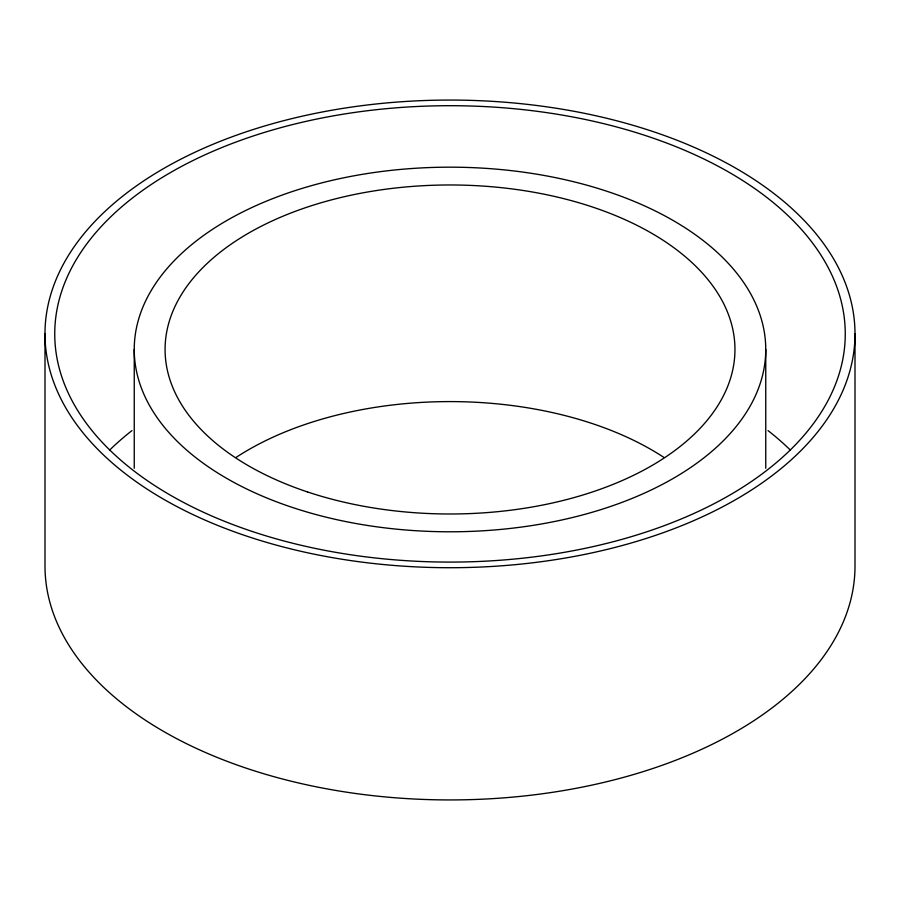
<?xml version="1.0" encoding="UTF-8"?>
<svg xmlns="http://www.w3.org/2000/svg" width="900" height="900" viewBox="0 0 900 900"><rect width="100%" height="100%" fill="white"/><g stroke="black" fill="none" stroke-linecap="round" stroke-linejoin="round"><path stroke-width="1.35" d="M855 333.889A405 233.82 0 0 1 247.5 536.389A405 233.82 0 0 1 247.5 131.389A405 233.82 0 0 1 855 333.889L855 566.111A405 233.82 0 0 1 450 799.931A405 233.82 0 0 1 45 566.111L45 333.889M765.754 349.481A315.754 182.306 0 0 1 292.118 507.364A315.754 182.306 0 0 1 292.118 191.599A315.754 182.306 0 0 1 765.754 349.481L765.754 468.281M134.246 349.481L134.246 468.281M109.541 450.18A395.257 228.195 0 0 1 131.951 430.616M768.049 430.616A395.257 228.195 0 0 1 790.459 450.18M236.115 457.402A284.951 164.52 0 0 1 663.885 457.402M307.53 491.951A284.951 164.52 0 0 0 734.951 349.481A284.951 164.52 0 0 0 307.53 207.011A284.951 164.52 0 0 0 307.53 491.951M252.371 531.517A395.257 228.195 0 0 0 845.258 333.889A395.257 228.195 0 0 0 252.371 136.271A395.257 228.195 0 0 0 252.371 531.517"/></g></svg>
